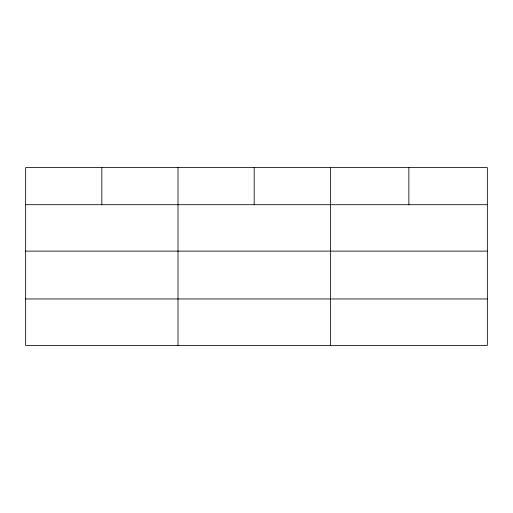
<?xml version="1.0" encoding="UTF-8"?>
<svg xmlns="http://www.w3.org/2000/svg" width="513" height="513" viewBox="0 0 513 513"><rect width="100%" height="100%" fill="white"/><g stroke="black" fill="none" stroke-linecap="round" stroke-linejoin="round"><path stroke-width="0.77" d="M487.35 251.126L487.35 167.616L25.65 167.616L25.65 345.384L487.35 345.384L487.35 251.126L25.65 251.126M25.65 204.7L487.35 204.7M25.65 298.957L487.35 298.957M408.861 167.616L408.861 204.7M330.372 167.616L330.372 345.384M254.191 167.616L254.191 204.7M178.011 167.616L178.011 345.384M101.831 167.616L101.831 204.7"/></g></svg>
